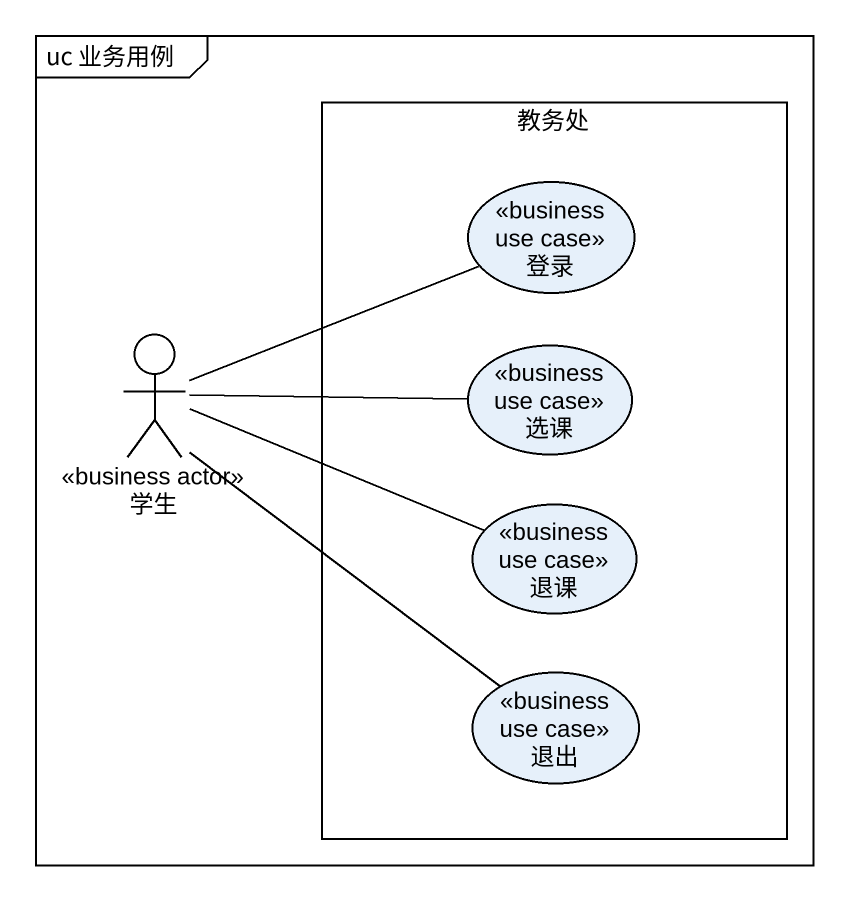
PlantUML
@startuml
mainframe uc 业务用例
rectangle 教务处 {
  usecase 登录 <<business use case>>
  usecase 选课 <<business use case>>
  usecase 退课 <<business use case>>
  usecase 退出 <<business use case>>
}
actor 学生 <<business actor>>
学生 -right- 登录
学生 -right- 选课
学生 -right- 退课
学生 -- 退出
@enduml
